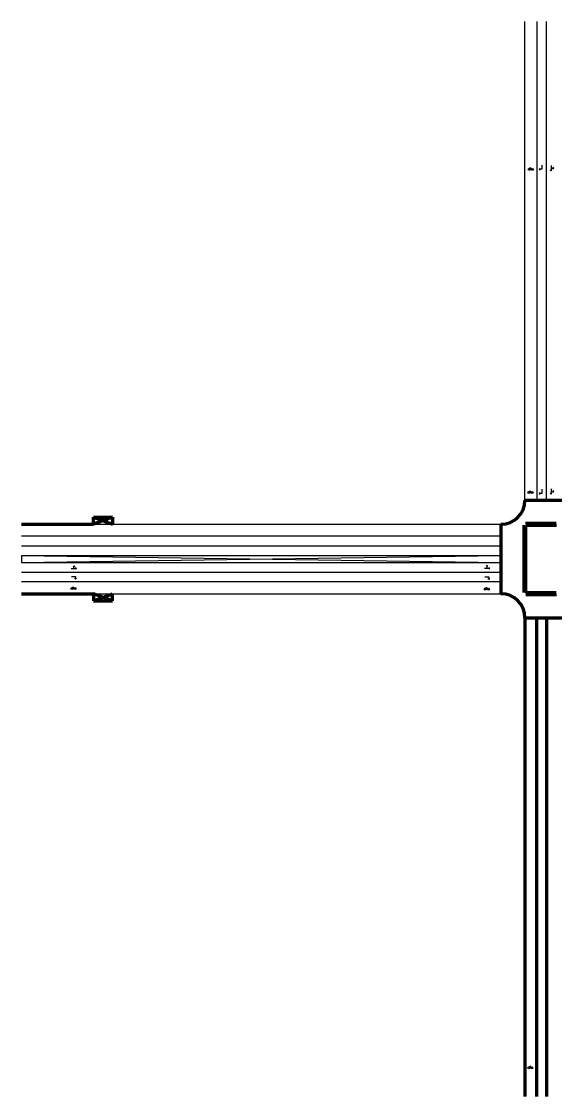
# Model space of a CAD drawing. Header units: millimetres. Extents: x 1748 to 3970, y 2012 to 4049.
# Drawn here: x 1748.4 to 1971.1, y 2012.3 to 2461.3 of the extents above; entities that cross this region are included whole.
import ezdxf

# ---------------------------------------------------------------- set-up
doc = ezdxf.new("R2010")
doc.units = ezdxf.units.MM

msp = doc.modelspace()

# ---------------------------------------------------------------- linework, layer by layer
at = {"lineweight": -3}
for p, q in [((1958.38, 2261.25), (1958.38, 2461.25)), ((1963.38, 2461.25), (1963.38, 2261.25)), ((1967.38, 2261.25), (1967.38, 2461.25))]:
    msp.add_line(p, q, dxfattribs=at)
for p, q in [((1960.2, 2399.5), (1960.6, 2400.1)), ((1960.2, 2399.5), (1961.5, 2399.5)), ((1960.6, 2400.1), (1961.04, 2400.28)), ((1960.6, 2400.1), (1961.5, 2399.5)), ((1964.39, 2399.52), (1964.74, 2399.87)), ((1965.43, 2399.52), (1964.39, 2399.52)), ((1964.39, 2399.52), (1964.74, 2399.17)), ((1965.43, 2401.24), (1965.43, 2399.52)), ((1969.28, 2398.92), (1968.92, 2399.28)), ((1969.28, 2401.06), (1969.28, 2398.92)), ((1969.28, 2399.99), (1970.42, 2399.99)), ((1969.28, 2398.92), (1969.63, 2399.28)), ((1970.42, 2399.99), (1970.07, 2400.35)), ((1970.42, 2399.99), (1970.07, 2399.64)), ((1960.06, 2264.52), (1960.46, 2265.12)), ((1960.06, 2264.52), (1961.36, 2264.52)), ((1960.46, 2265.12), (1960.89, 2265.29)), ((1960.46, 2265.12), (1961.36, 2264.52)), ((1964.39, 2264.18), (1964.74, 2264.53)), ((1965.43, 2264.18), (1964.39, 2264.18)), ((1964.39, 2264.18), (1964.74, 2263.83)), ((1965.43, 2265.9), (1965.43, 2264.18)), ((1969.28, 2263.87), (1968.92, 2264.22)), ((1969.28, 2266), (1969.28, 2263.87)), ((1969.28, 2264.93), (1970.42, 2264.93)), ((1969.28, 2263.87), (1969.63, 2264.22)), ((1970.42, 2264.93), (1970.07, 2265.29)), ((1970.42, 2264.93), (1970.07, 2264.58)), ((1748.38, 2251.25), (1948.38, 2251.25)), ((1948.38, 2246.25), (1748.38, 2246.25)), ((1748.38, 2242.25), (1948.38, 2242.25)), ((1769.16, 2232.8), (1771.29, 2232.8)), ((1770.22, 2233.95), (1769.87, 2233.59)), ((1770.22, 2232.8), (1770.22, 2233.95)), ((1770.22, 2233.95), (1770.58, 2233.59)), ((1771.29, 2232.8), (1770.94, 2233.16)), ((1771.29, 2232.8), (1770.94, 2232.45)), ((1941.5, 2232.91), (1943.64, 2232.91)), ((1942.57, 2234.06), (1942.21, 2233.71)), ((1942.57, 2232.91), (1942.57, 2234.06)), ((1942.57, 2234.06), (1942.92, 2233.71)), ((1943.64, 2232.91), (1943.28, 2233.27)), ((1943.64, 2232.91), (1943.28, 2232.56)), ((1748.38, 2231.25), (1948.38, 2231.25)), ((1948.38, 2227.25), (1748.38, 2227.25)), ((1769.18, 2229.4), (1770.9, 2229.4)), ((1770.9, 2228.36), (1770.55, 2228.71)), ((1770.9, 2229.4), (1770.9, 2228.36)), ((1770.9, 2228.36), (1771.26, 2228.71)), ((1941.67, 2229.29), (1943.4, 2229.29)), ((1943.4, 2228.25), (1943.04, 2228.6)), ((1943.4, 2229.29), (1943.4, 2228.25)), ((1943.4, 2228.25), (1943.75, 2228.6)), ((1769.39, 2224.38), (1769.79, 2224.97)), ((1769.39, 2224.38), (1770.69, 2224.38)), ((1769.79, 2224.97), (1770.22, 2225.15)), ((1769.79, 2224.97), (1770.69, 2224.38)), ((1941.86, 2224.16), (1942.26, 2224.76)), ((1941.86, 2224.16), (1943.16, 2224.16)), ((1942.26, 2224.76), (1942.69, 2224.93)), ((1942.26, 2224.76), (1943.16, 2224.16)), ((1748.38, 2222.25), (1948.38, 2222.25)), ((1960.39, 2024.82), (1960.83, 2025)), ((1959.99, 2024.23), (1960.39, 2024.82)), ((1959.99, 2024.23), (1961.29, 2024.23)), ((1960.39, 2024.82), (1961.29, 2024.23))]:
    msp.add_line(p, q)
at = {"lineweight": 211}
for p, q in [((1987.38, 2261.25), (1958.38, 2261.25)), ((1778.38, 2251.25), (1778.38, 2254.25)), ((1778.38, 2254.25), (1786.38, 2254.25)), ((1778.38, 2254.25), (1786.38, 2251.25)), ((1786.38, 2254.25), (1778.38, 2251.25)), ((1786.38, 2254.25), (1786.38, 2251.25)), ((1748.38, 2251.25), (1778.38, 2251.25)), ((1948.38, 2251.25), (1948.38, 2222.25)), ((1958.38, 2250.25), (1957.38, 2250.25)), ((1957.88, 2249.75), (1957.38, 2249.75)), ((1958.38, 2249.75), (1957.88, 2249.75)), ((1958.38, 2250.25), (1959.38, 2250.25)), ((1958.38, 2249.75), (1958.88, 2249.75)), ((1958.88, 2249.75), (1959.38, 2249.75)), ((1959.38, 2251.75), (1959.38, 2252.25)), ((1959.38, 2251.25), (1959.38, 2251.75)), ((1959.38, 2251.25), (1959.38, 2250.75)), ((1959.38, 2250.75), (1959.38, 2250.25)), ((1959.88, 2251.75), (1959.88, 2252.25)), ((1959.88, 2251.25), (1959.88, 2251.75)), ((1959.88, 2251.25), (1959.88, 2250.75)), ((1959.88, 2250.75), (1959.88, 2250.25)), ((1960.38, 2251.75), (1960.38, 2252.25)), ((1960.38, 2251.25), (1960.38, 2251.75)), ((1960.38, 2251.25), (1960.38, 2250.75)), ((1960.38, 2250.75), (1960.38, 2250.25)), ((1960.88, 2251.75), (1960.88, 2252.25)), ((1960.88, 2251.25), (1960.88, 2251.75)), ((1960.88, 2251.25), (1960.88, 2250.75)), ((1960.88, 2250.75), (1960.88, 2250.25)), ((1961.38, 2251.75), (1961.38, 2252.25)), ((1961.38, 2251.25), (1961.38, 2251.75)), ((1961.38, 2251.25), (1961.38, 2250.75)), ((1961.38, 2250.75), (1961.38, 2250.25)), ((1961.88, 2251.75), (1961.88, 2252.25)), ((1961.88, 2251.25), (1961.88, 2251.75)), ((1961.88, 2251.25), (1961.88, 2250.75)), ((1961.88, 2250.75), (1961.88, 2250.25)), ((1962.38, 2251.75), (1962.38, 2252.25)), ((1962.38, 2251.25), (1962.38, 2251.75)), ((1962.38, 2251.25), (1962.38, 2250.75)), ((1962.38, 2250.75), (1962.38, 2250.25)), ((1962.88, 2251.75), (1962.88, 2252.25)), ((1962.88, 2251.25), (1962.88, 2251.75)), ((1962.88, 2251.25), (1962.88, 2250.75)), ((1962.88, 2250.75), (1962.88, 2250.25)), ((1963.38, 2251.75), (1963.38, 2252.25)), ((1963.38, 2251.25), (1963.38, 2251.75)), ((1963.38, 2251.25), (1963.38, 2250.75)), ((1963.38, 2250.75), (1963.38, 2250.25)), ((1963.88, 2251.75), (1963.88, 2252.25)), ((1963.88, 2251.25), (1963.88, 2251.75)), ((1963.88, 2251.25), (1963.88, 2250.75)), ((1963.88, 2250.75), (1963.88, 2250.25)), ((1964.38, 2251.75), (1964.38, 2252.25)), ((1964.38, 2251.25), (1964.38, 2251.75)), ((1964.38, 2251.25), (1964.38, 2250.75)), ((1964.38, 2250.75), (1964.38, 2250.25)), ((1964.88, 2251.75), (1964.88, 2252.25)), ((1964.88, 2251.25), (1964.88, 2251.75)), ((1964.88, 2251.25), (1964.88, 2250.75)), ((1964.88, 2250.75), (1964.88, 2250.25)), ((1965.38, 2251.75), (1965.38, 2252.25)), ((1965.38, 2251.25), (1965.38, 2251.75)), ((1965.38, 2251.25), (1965.38, 2250.75)), ((1965.38, 2250.75), (1965.38, 2250.25)), ((1965.88, 2251.75), (1965.88, 2252.25)), ((1965.88, 2251.25), (1965.88, 2251.75)), ((1965.88, 2251.25), (1965.88, 2250.75)), ((1965.88, 2250.75), (1965.88, 2250.25)), ((1966.38, 2251.75), (1966.38, 2252.25)), ((1966.38, 2251.25), (1966.38, 2251.75)), ((1966.38, 2251.25), (1966.38, 2250.75)), ((1966.38, 2250.75), (1966.38, 2250.25)), ((1966.88, 2251.75), (1966.88, 2252.25)), ((1966.88, 2251.25), (1966.88, 2251.75)), ((1966.88, 2251.25), (1966.88, 2250.75)), ((1966.88, 2250.75), (1966.88, 2250.25)), ((1967.38, 2251.75), (1967.38, 2252.25)), ((1967.38, 2251.25), (1967.38, 2251.75)), ((1967.38, 2251.25), (1967.38, 2250.75)), ((1967.38, 2250.75), (1967.38, 2250.25)), ((1967.88, 2251.75), (1967.88, 2252.25)), ((1967.88, 2251.25), (1967.88, 2251.75)), ((1967.88, 2251.25), (1967.88, 2250.75)), ((1967.88, 2250.75), (1967.88, 2250.25)), ((1968.38, 2251.75), (1968.38, 2252.25)), ((1968.38, 2251.25), (1968.38, 2251.75)), ((1968.38, 2251.25), (1968.38, 2250.75)), ((1968.38, 2250.75), (1968.38, 2250.25)), ((1968.88, 2251.75), (1968.88, 2252.25)), ((1968.88, 2251.25), (1968.88, 2251.75)), ((1968.88, 2251.25), (1968.88, 2250.75)), ((1968.88, 2250.75), (1968.88, 2250.25)), ((1969.38, 2251.75), (1969.38, 2252.25)), ((1969.38, 2251.25), (1969.38, 2251.75)), ((1969.38, 2251.25), (1969.38, 2250.75)), ((1969.38, 2250.75), (1969.38, 2250.25)), ((1969.88, 2251.75), (1969.88, 2252.25)), ((1969.88, 2251.25), (1969.88, 2251.75)), ((1969.88, 2251.25), (1969.88, 2250.75)), ((1969.88, 2250.75), (1969.88, 2250.25)), ((1970.38, 2251.75), (1970.38, 2252.25)), ((1970.38, 2251.25), (1970.38, 2251.75)), ((1970.38, 2251.25), (1970.38, 2250.75)), ((1970.38, 2250.75), (1970.38, 2250.25)), ((1970.88, 2251.75), (1970.88, 2252.25)), ((1970.88, 2251.25), (1970.88, 2251.75)), ((1970.88, 2251.25), (1970.88, 2250.75)), ((1970.88, 2250.75), (1970.88, 2250.25)), ((1957.88, 2249.25), (1957.38, 2249.25)), ((1957.88, 2248.75), (1957.38, 2248.75)), ((1957.88, 2248.25), (1957.38, 2248.25)), ((1957.88, 2247.75), (1957.38, 2247.75)), ((1957.88, 2247.25), (1957.38, 2247.25)), ((1957.88, 2246.75), (1957.38, 2246.75)), ((1957.88, 2246.25), (1957.38, 2246.25)), ((1957.88, 2245.75), (1957.38, 2245.75)), ((1957.88, 2245.25), (1957.38, 2245.25)), ((1958.38, 2249.25), (1957.88, 2249.25)), ((1958.38, 2248.75), (1957.88, 2248.75)), ((1958.38, 2248.25), (1957.88, 2248.25)), ((1958.38, 2247.75), (1957.88, 2247.75)), ((1958.38, 2247.25), (1957.88, 2247.25)), ((1958.38, 2246.75), (1957.88, 2246.75)), ((1958.38, 2246.25), (1957.88, 2246.25)), ((1958.38, 2245.75), (1957.88, 2245.75)), ((1958.38, 2245.25), (1957.88, 2245.25)), ((1958.38, 2249.25), (1958.88, 2249.25)), ((1958.38, 2248.75), (1958.88, 2248.75)), ((1958.38, 2248.25), (1958.88, 2248.25)), ((1958.38, 2247.75), (1958.88, 2247.75)), ((1958.38, 2247.25), (1958.88, 2247.25)), ((1958.38, 2246.75), (1958.88, 2246.75)), ((1958.38, 2246.25), (1958.88, 2246.25)), ((1958.38, 2245.75), (1958.88, 2245.75)), ((1958.38, 2245.25), (1958.88, 2245.25)), ((1958.88, 2249.25), (1959.38, 2249.25)), ((1958.88, 2248.75), (1959.38, 2248.75)), ((1958.88, 2248.25), (1959.38, 2248.25)), ((1958.88, 2247.75), (1959.38, 2247.75)), ((1958.88, 2247.25), (1959.38, 2247.25)), ((1958.88, 2246.75), (1959.38, 2246.75)), ((1958.88, 2246.25), (1959.38, 2246.25)), ((1958.88, 2245.75), (1959.38, 2245.75)), ((1958.88, 2245.25), (1959.38, 2245.25)), ((1957.88, 2244.75), (1957.38, 2244.75)), ((1957.88, 2244.25), (1957.38, 2244.25)), ((1957.88, 2243.75), (1957.38, 2243.75)), ((1957.88, 2243.25), (1957.38, 2243.25)), ((1957.88, 2242.75), (1957.38, 2242.75)), ((1957.88, 2242.25), (1957.38, 2242.25)), ((1957.88, 2241.75), (1957.38, 2241.75)), ((1957.88, 2241.25), (1957.38, 2241.25)), ((1957.88, 2240.75), (1957.38, 2240.75)), ((1958.38, 2244.75), (1957.88, 2244.75)), ((1958.38, 2244.25), (1957.88, 2244.25)), ((1958.38, 2243.75), (1957.88, 2243.75)), ((1958.38, 2243.25), (1957.88, 2243.25)), ((1958.38, 2242.75), (1957.88, 2242.75)), ((1958.38, 2242.25), (1957.88, 2242.25)), ((1958.38, 2241.75), (1957.88, 2241.75)), ((1958.38, 2241.25), (1957.88, 2241.25)), ((1958.38, 2240.75), (1957.88, 2240.75)), ((1958.38, 2244.75), (1958.88, 2244.75)), ((1958.38, 2244.25), (1958.88, 2244.25)), ((1958.38, 2243.75), (1958.88, 2243.75)), ((1958.38, 2243.25), (1958.88, 2243.25)), ((1958.38, 2242.75), (1958.88, 2242.75)), ((1958.38, 2242.25), (1958.88, 2242.25)), ((1958.38, 2241.75), (1958.88, 2241.75)), ((1958.38, 2241.25), (1958.88, 2241.25)), ((1958.38, 2240.75), (1958.88, 2240.75)), ((1958.88, 2244.75), (1959.38, 2244.75)), ((1958.88, 2244.25), (1959.38, 2244.25)), ((1958.88, 2243.75), (1959.38, 2243.75)), ((1958.88, 2243.25), (1959.38, 2243.25)), ((1958.88, 2242.75), (1959.38, 2242.75)), ((1958.88, 2242.25), (1959.38, 2242.25)), ((1958.88, 2241.75), (1959.38, 2241.75)), ((1958.88, 2241.25), (1959.38, 2241.25)), ((1958.88, 2240.75), (1959.38, 2240.75)), ((1957.88, 2240.25), (1957.38, 2240.25)), ((1957.88, 2239.75), (1957.38, 2239.75)), ((1957.88, 2239.25), (1957.38, 2239.25)), ((1957.88, 2238.75), (1957.38, 2238.75)), ((1957.88, 2238.25), (1957.38, 2238.25)), ((1957.88, 2237.75), (1957.38, 2237.75)), ((1957.88, 2237.25), (1957.38, 2237.25)), ((1957.88, 2236.75), (1957.38, 2236.75)), ((1957.88, 2236.25), (1957.38, 2236.25)), ((1958.38, 2240.25), (1957.88, 2240.25)), ((1958.38, 2239.75), (1957.88, 2239.75)), ((1958.38, 2239.25), (1957.88, 2239.25)), ((1958.38, 2238.75), (1957.88, 2238.75)), ((1958.38, 2238.25), (1957.88, 2238.25)), ((1958.38, 2237.75), (1957.88, 2237.75)), ((1958.38, 2237.25), (1957.88, 2237.25)), ((1958.38, 2236.75), (1957.88, 2236.75)), ((1958.38, 2236.25), (1957.88, 2236.25)), ((1958.38, 2240.25), (1958.88, 2240.25)), ((1958.38, 2239.75), (1958.88, 2239.75)), ((1958.38, 2239.25), (1958.88, 2239.25)), ((1958.38, 2238.75), (1958.88, 2238.75)), ((1958.38, 2238.25), (1958.88, 2238.25)), ((1958.38, 2237.75), (1958.88, 2237.75)), ((1958.38, 2237.25), (1958.88, 2237.25)), ((1958.38, 2236.75), (1958.88, 2236.75)), ((1958.38, 2236.25), (1958.88, 2236.25)), ((1958.88, 2240.25), (1959.38, 2240.25)), ((1958.88, 2239.75), (1959.38, 2239.75)), ((1958.88, 2239.25), (1959.38, 2239.25)), ((1958.88, 2238.75), (1959.38, 2238.75)), ((1958.88, 2238.25), (1959.38, 2238.25)), ((1958.88, 2237.75), (1959.38, 2237.75)), ((1958.88, 2237.25), (1959.38, 2237.25)), ((1958.88, 2236.75), (1959.38, 2236.75)), ((1958.88, 2236.25), (1959.38, 2236.25)), ((1957.88, 2235.75), (1957.38, 2235.75)), ((1957.88, 2235.25), (1957.38, 2235.25)), ((1957.88, 2234.75), (1957.38, 2234.75)), ((1957.88, 2234.25), (1957.38, 2234.25)), ((1957.88, 2233.75), (1957.38, 2233.75)), ((1957.88, 2233.25), (1957.38, 2233.25)), ((1957.88, 2232.75), (1957.38, 2232.75)), ((1957.88, 2232.25), (1957.38, 2232.25)), ((1957.88, 2231.75), (1957.38, 2231.75)), ((1958.38, 2235.75), (1957.88, 2235.75)), ((1958.38, 2235.25), (1957.88, 2235.25)), ((1958.38, 2234.75), (1957.88, 2234.75)), ((1958.38, 2234.25), (1957.88, 2234.25)), ((1958.38, 2233.75), (1957.88, 2233.75)), ((1958.38, 2233.25), (1957.88, 2233.25)), ((1958.38, 2232.75), (1957.88, 2232.75)), ((1958.38, 2232.25), (1957.88, 2232.25)), ((1958.38, 2231.75), (1957.88, 2231.75)), ((1958.38, 2235.75), (1958.88, 2235.75)), ((1958.38, 2235.25), (1958.88, 2235.25)), ((1958.38, 2234.75), (1958.88, 2234.75)), ((1958.38, 2234.25), (1958.88, 2234.25)), ((1958.38, 2233.75), (1958.88, 2233.75)), ((1958.38, 2233.25), (1958.88, 2233.25)), ((1958.38, 2232.75), (1958.88, 2232.75)), ((1958.38, 2232.25), (1958.88, 2232.25)), ((1958.38, 2231.75), (1958.88, 2231.75)), ((1958.88, 2235.75), (1959.38, 2235.75)), ((1958.88, 2235.25), (1959.38, 2235.25)), ((1958.88, 2234.75), (1959.38, 2234.75)), ((1958.88, 2234.25), (1959.38, 2234.25)), ((1958.88, 2233.75), (1959.38, 2233.75)), ((1958.88, 2233.25), (1959.38, 2233.25)), ((1958.88, 2232.75), (1959.38, 2232.75)), ((1958.88, 2232.25), (1959.38, 2232.25)), ((1958.88, 2231.75), (1959.38, 2231.75)), ((1958.38, 2231.25), (1957.38, 2231.25)), ((1957.88, 2230.75), (1957.38, 2230.75)), ((1957.88, 2230.25), (1957.38, 2230.25)), ((1957.88, 2229.75), (1957.38, 2229.75)), ((1957.88, 2229.25), (1957.38, 2229.25)), ((1957.88, 2228.75), (1957.38, 2228.75)), ((1957.88, 2228.25), (1957.38, 2228.25)), ((1957.88, 2227.75), (1957.38, 2227.75)), ((1957.88, 2227.25), (1957.38, 2227.25)), ((1958.38, 2230.75), (1957.88, 2230.75)), ((1958.38, 2230.25), (1957.88, 2230.25)), ((1958.38, 2229.75), (1957.88, 2229.75)), ((1958.38, 2229.25), (1957.88, 2229.25)), ((1958.38, 2228.75), (1957.88, 2228.75)), ((1958.38, 2228.25), (1957.88, 2228.25)), ((1958.38, 2227.75), (1957.88, 2227.75)), ((1958.38, 2227.25), (1957.88, 2227.25)), ((1958.38, 2231.25), (1959.38, 2231.25)), ((1958.38, 2230.75), (1958.88, 2230.75)), ((1958.38, 2230.25), (1958.88, 2230.25)), ((1958.38, 2229.75), (1958.88, 2229.75)), ((1958.38, 2229.25), (1958.88, 2229.25)), ((1958.38, 2228.75), (1958.88, 2228.75)), ((1958.38, 2228.25), (1958.88, 2228.25)), ((1958.38, 2227.75), (1958.88, 2227.75)), ((1958.38, 2227.25), (1958.88, 2227.25)), ((1958.88, 2230.75), (1959.38, 2230.75)), ((1958.88, 2230.25), (1959.38, 2230.25)), ((1958.88, 2229.75), (1959.38, 2229.75)), ((1958.88, 2229.25), (1959.38, 2229.25)), ((1958.88, 2228.75), (1959.38, 2228.75)), ((1958.88, 2228.25), (1959.38, 2228.25)), ((1958.88, 2227.75), (1959.38, 2227.75)), ((1958.88, 2227.25), (1959.38, 2227.25)), ((1957.88, 2226.75), (1957.38, 2226.75)), ((1957.88, 2226.25), (1957.38, 2226.25)), ((1957.88, 2225.75), (1957.38, 2225.75)), ((1957.88, 2225.25), (1957.38, 2225.25)), ((1957.88, 2224.75), (1957.38, 2224.75)), ((1957.88, 2224.25), (1957.38, 2224.25)), ((1957.88, 2223.75), (1957.38, 2223.75)), ((1957.88, 2223.25), (1957.38, 2223.25)), ((1958.38, 2226.75), (1957.88, 2226.75)), ((1958.38, 2226.25), (1957.88, 2226.25)), ((1958.38, 2225.75), (1957.88, 2225.75)), ((1958.38, 2225.25), (1957.88, 2225.25)), ((1958.38, 2224.75), (1957.88, 2224.75)), ((1958.38, 2224.25), (1957.88, 2224.25)), ((1958.38, 2223.75), (1957.88, 2223.75)), ((1958.38, 2223.25), (1957.88, 2223.25)), ((1958.38, 2226.75), (1958.88, 2226.75)), ((1958.38, 2226.25), (1958.88, 2226.25)), ((1958.38, 2225.75), (1958.88, 2225.75)), ((1958.38, 2225.25), (1958.88, 2225.25)), ((1958.38, 2224.75), (1958.88, 2224.75)), ((1958.38, 2224.25), (1958.88, 2224.25)), ((1958.38, 2223.75), (1958.88, 2223.75)), ((1958.38, 2223.25), (1958.88, 2223.25)), ((1958.88, 2226.75), (1959.38, 2226.75)), ((1958.88, 2226.25), (1959.38, 2226.25)), ((1958.88, 2225.75), (1959.38, 2225.75)), ((1958.88, 2225.25), (1959.38, 2225.25)), ((1958.88, 2224.75), (1959.38, 2224.75)), ((1958.88, 2224.25), (1959.38, 2224.25)), ((1958.88, 2223.75), (1959.38, 2223.75)), ((1958.88, 2223.25), (1959.38, 2223.25)), ((1959.38, 2222.75), (1959.38, 2223.25)), ((1959.38, 2222.25), (1959.38, 2222.75)), ((1959.88, 2222.75), (1959.88, 2223.25)), ((1959.88, 2222.25), (1959.88, 2222.75)), ((1960.38, 2222.75), (1960.38, 2223.25)), ((1960.38, 2222.25), (1960.38, 2222.75)), ((1960.88, 2222.75), (1960.88, 2223.25)), ((1960.88, 2222.25), (1960.88, 2222.75)), ((1961.38, 2222.75), (1961.38, 2223.25)), ((1961.38, 2222.25), (1961.38, 2222.75)), ((1961.88, 2222.75), (1961.88, 2223.25)), ((1961.88, 2222.25), (1961.88, 2222.75)), ((1962.38, 2222.75), (1962.38, 2223.25)), ((1962.38, 2222.25), (1962.38, 2222.75)), ((1962.88, 2222.75), (1962.88, 2223.25)), ((1962.88, 2222.25), (1962.88, 2222.75)), ((1963.38, 2222.75), (1963.38, 2223.25)), ((1963.38, 2222.25), (1963.38, 2222.75)), ((1963.88, 2222.75), (1963.88, 2223.25)), ((1963.88, 2222.25), (1963.88, 2222.75)), ((1964.38, 2222.75), (1964.38, 2223.25)), ((1964.38, 2222.25), (1964.38, 2222.75)), ((1964.88, 2222.75), (1964.88, 2223.25)), ((1964.88, 2222.25), (1964.88, 2222.75)), ((1965.38, 2222.75), (1965.38, 2223.25)), ((1965.38, 2222.25), (1965.38, 2222.75)), ((1965.88, 2222.75), (1965.88, 2223.25)), ((1965.88, 2222.25), (1965.88, 2222.75)), ((1966.38, 2222.75), (1966.38, 2223.25)), ((1966.38, 2222.25), (1966.38, 2222.75)), ((1966.88, 2222.75), (1966.88, 2223.25)), ((1966.88, 2222.25), (1966.88, 2222.75)), ((1967.38, 2222.75), (1967.38, 2223.25)), ((1967.38, 2222.25), (1967.38, 2222.75)), ((1967.88, 2222.75), (1967.88, 2223.25)), ((1967.88, 2222.25), (1967.88, 2222.75)), ((1968.38, 2222.75), (1968.38, 2223.25)), ((1968.38, 2222.25), (1968.38, 2222.75)), ((1968.88, 2222.75), (1968.88, 2223.25)), ((1968.88, 2222.25), (1968.88, 2222.75)), ((1969.38, 2222.75), (1969.38, 2223.25)), ((1969.38, 2222.25), (1969.38, 2222.75)), ((1969.88, 2222.75), (1969.88, 2223.25)), ((1969.88, 2222.25), (1969.88, 2222.75)), ((1970.38, 2222.75), (1970.38, 2223.25)), ((1970.38, 2222.25), (1970.38, 2222.75)), ((1970.88, 2222.75), (1970.88, 2223.25)), ((1970.88, 2222.25), (1970.88, 2222.75)), ((1748.38, 2222.25), (1778.38, 2222.25)), ((1778.38, 2222.25), (1778.38, 2219.25)), ((1778.38, 2219.25), (1786.38, 2222.25)), ((1786.38, 2219.25), (1778.38, 2222.25)), ((1778.38, 2219.25), (1786.38, 2219.25)), ((1786.38, 2219.25), (1786.38, 2222.25)), ((1959.38, 2222.25), (1959.38, 2221.75)), ((1959.38, 2221.75), (1959.38, 2221.25)), ((1959.88, 2222.25), (1959.88, 2221.75)), ((1959.88, 2221.75), (1959.88, 2221.25)), ((1960.38, 2222.25), (1960.38, 2221.75)), ((1960.38, 2221.75), (1960.38, 2221.25)), ((1960.88, 2222.25), (1960.88, 2221.75)), ((1960.88, 2221.75), (1960.88, 2221.25)), ((1961.38, 2222.25), (1961.38, 2221.75)), ((1961.38, 2221.75), (1961.38, 2221.25)), ((1961.88, 2222.25), (1961.88, 2221.75)), ((1961.88, 2221.75), (1961.88, 2221.25)), ((1962.38, 2222.25), (1962.38, 2221.75)), ((1962.38, 2221.75), (1962.38, 2221.25)), ((1962.88, 2222.25), (1962.88, 2221.75)), ((1962.88, 2221.75), (1962.88, 2221.25)), ((1963.38, 2222.25), (1963.38, 2221.75)), ((1963.38, 2221.75), (1963.38, 2221.25)), ((1963.88, 2222.25), (1963.88, 2221.75)), ((1963.88, 2221.75), (1963.88, 2221.25)), ((1964.38, 2222.25), (1964.38, 2221.75)), ((1964.38, 2221.75), (1964.38, 2221.25)), ((1964.88, 2222.25), (1964.88, 2221.75)), ((1964.88, 2221.75), (1964.88, 2221.25)), ((1965.38, 2222.25), (1965.38, 2221.75)), ((1965.38, 2221.75), (1965.38, 2221.25)), ((1965.88, 2222.25), (1965.88, 2221.75)), ((1965.88, 2221.75), (1965.88, 2221.25)), ((1966.38, 2222.25), (1966.38, 2221.75)), ((1966.38, 2221.75), (1966.38, 2221.25)), ((1966.88, 2222.25), (1966.88, 2221.75)), ((1966.88, 2221.75), (1966.88, 2221.25)), ((1967.38, 2222.25), (1967.38, 2221.75)), ((1967.38, 2221.75), (1967.38, 2221.25)), ((1967.88, 2222.25), (1967.88, 2221.75)), ((1967.88, 2221.75), (1967.88, 2221.25)), ((1968.38, 2222.25), (1968.38, 2221.75)), ((1968.38, 2221.75), (1968.38, 2221.25)), ((1968.88, 2222.25), (1968.88, 2221.75)), ((1968.88, 2221.75), (1968.88, 2221.25)), ((1969.38, 2222.25), (1969.38, 2221.75)), ((1969.38, 2221.75), (1969.38, 2221.25)), ((1969.88, 2222.25), (1969.88, 2221.75)), ((1969.88, 2221.75), (1969.88, 2221.25)), ((1970.38, 2222.25), (1970.38, 2221.75)), ((1970.38, 2221.75), (1970.38, 2221.25)), ((1970.88, 2222.25), (1970.88, 2221.75)), ((1970.88, 2221.75), (1970.88, 2221.25)), ((1958.38, 2212.25), (1958.38, 2012.25)), ((1958.38, 2212.25), (1987.38, 2212.25)), ((1963.38, 2012.25), (1963.38, 2212.25)), ((1967.38, 2212.25), (1967.38, 2012.25))]:
    msp.add_line(p, q, dxfattribs=at)
at = {"color": 3, "lineweight": -3}
for p, q in [((1748.38, 2238.25), (1948.38, 2238.25)), ((1748.38, 2235.25), (1948.38, 2238.25)), ((1748.38, 2238.25), (1948.38, 2235.25)), ((1748.38, 2238.25), (1748.38, 2235.25)), ((1948.38, 2235.25), (1948.38, 2238.25)), ((1748.38, 2235.25), (1948.38, 2235.25))]:
    msp.add_line(p, q, dxfattribs=at)
for centre in [(1960.2, 2399.5), (1961.5, 2399.5), (1960.06, 2264.52), (1961.36, 2264.52), (1769.39, 2224.38), (1770.69, 2224.38), (1941.86, 2224.16), (1943.16, 2224.16), (1959.99, 2024.23), (1961.29, 2024.23)]:
    msp.add_circle(centre, 0.4)
at = {"lineweight": 211}
for centre, start, end in [((1948.38, 2261.25), 270, 0), ((1948.38, 2212.25), 0, 90)]:
    msp.add_arc(centre, 10, start, end, dxfattribs=at)

doc.saveas('drawing.dxf')
